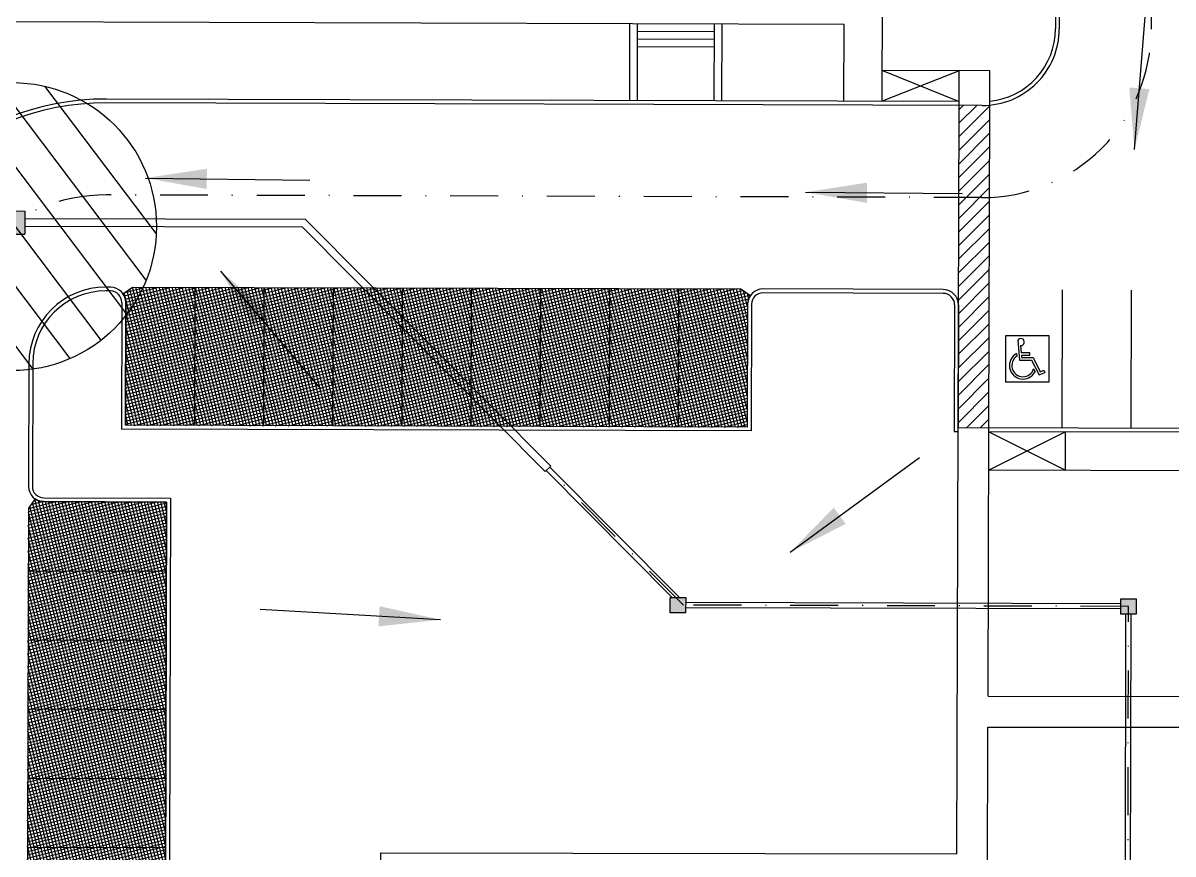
# Model space of a CAD drawing. Header units: feet. Extents: x 26064 to 27719, y 16802 to 28989.
# Drawn here: x 27266.1 to 27415.9, y 17355 to 17463.2 of the extents above; entities that cross this region are included whole.
import ezdxf

# ---------------------------------------------------------------- set-up
doc = ezdxf.new("R2010")
doc.units = ezdxf.units.FT
doc.header["$LTSCALE"] = 50
doc.header["$MEASUREMENT"] = 0
doc.linetypes.add('CENTERPL', pattern=[0.25, 0.125, -0.0625, 0, -0.0625])
doc.linetypes.add('HIDDEN', pattern=[0.375, 0.25, -0.125])
for name, color, linetype in [('ALT-SD CL', 252, 'CENTERPL'), ('ALT-SD STRUCTURE', 252, 'Continuous'), ('ALT-SD-OUTER', 252, 'Continuous'), ('CL-ROADS', 9, 'CENTERPL'), ('CONC-5INCH-BOUNDS', 251, 'Continuous'), ('CONC-5INCH-HATCH', 251, 'Continuous'), ('CURB-B', 4, 'Continuous'), ('CURB-F', 32, 'Continuous'), ('INLET PROTECTION', 1, 'HIDDEN'), ('INLET-HATCH', 9, 'Continuous'), ('PAINT-MARKINGS', 32, 'Continuous'), ('PARKSTRIPES', 32, 'Continuous'), ('SD-OUTER-PRIVATE', 6, 'Continuous'), ('SD-STRUCTURE', 6, 'Continuous'), ('SD-STRUCTURE-PRIVATE', 6, 'Continuous'), ('SIDEWALK', 9, 'Continuous'), ('STAIRS', 43, 'Continuous'), ('STEPS', 7, 'Continuous')]:
    doc.layers.add(name, color=color, linetype=linetype)
doc.styles.add('ls80', font='simplex', dxfattribs={"oblique": 15, "height": 4})
doc.dimstyles.new('dim', dxfattribs={"dimtxt": 0.18, "dimasz": 0.16, "dimexe": 0.0625, "dimexo": 0.0625, "dimgap": 0.03, "dimtad": 3, "dimdec": 4, "dimzin": 0, "dimdsep": 46, "dimtxsty": 'ls80', "dimcen": 0.09, "dimclrd": 256, "dimclre": 256, "dimclrt": 256, "dimaunit": 1, "dimadec": 4, "dimazin": 0, "dimtfac": 1, "dimtdec": 4, "dimtofl": 0, "dimtmove": 2, "dimatfit": 3, "dimfxl": 0, "dimtolj": 1, "dimtzin": 0, "dimlwd": -1, "dimlwe": -1, "dimarcsym": 0})

# ---------------------------------------------------------------- blocks, each defined once
blk = doc.blocks.new('ADA-marking')
for p, q in [((-2.84, 3), (-2.84, -3)), ((2.84, 3), (-2.84, 3)), ((2.84, -3), (2.84, 3)), ((-1.26, 2.37), (-1.04, -0.16)), ((-0.89, 1.74), (-0.81, 0.79)), ((-1.4, 0.7), (-1.37, 0.35)), ((0.32, 0.79), (-0.81, 0.79)), ((-0.78, 0.47), (-0.75, 0.16)), ((-0.78, 0.47), (0.32, 0.47)), ((-0.75, 0.16), (0.74, 0.16)), ((0.32, 0.47), (0.32, 0.79)), ((0.74, 0.16), (1.68, -1.69)), ((-1.04, -0.16), (0.54, -0.16)), ((0.54, -0.16), (1.53, -2.1)), ((0.81, -1.32), (1, -1.68)), ((1.68, -1.69), (2.14, -1.48)), ((2.14, -1.48), (2.27, -1.77)), ((1.53, -2.1), (2.27, -1.77)), ((-2.84, -3), (2.84, -3))]:
    blk.add_line(p, q)
for centre, radius, start, end in [((-0.85, 2.19), 0.454, 264.3974, 156.5932), ((-0.57, -0.87), 1.77, 117.8826, 332.6359), ((-0.57, -0.87), 1.46, 123.2395, 342.159)]:
    blk.add_arc(centre, radius, start, end)

msp = doc.modelspace()

# ---------------------------------------------------------------- hatches: boundary and pattern name
at = {"layer": 'ALT-SD STRUCTURE'}
for points in [[(27350.44793, 17388.39965), (27352.44792, 17388.39381), (27352.44208, 17386.39382), (27350.44209, 17386.39966)], [(27409.11937, 17388.22841), (27411.11936, 17388.22257), (27411.11352, 17386.22258), (27409.11353, 17386.22842)]]:
    msp.add_hatch(color=7, dxfattribs=at).paths.add_polyline_path(points)
at = {"layer": 'CONC-5INCH-HATCH'}
h = msp.add_hatch(dxfattribs=at)
h.set_pattern_fill('ANSI37', scale=3.33, angle=329.2625, style=0)
edge = h.paths.add_edge_path()
edge.add_line((27360.51674, 17426.57177), (27360.47004, 17410.57184))
edge.add_line((27360.47004, 17410.57184), (27279.47039, 17410.80824))
edge.add_line((27279.47039, 17410.80824), (27279.51707, 17426.80097))
edge.add_arc((27277.51707, 17426.80681), 2, 359.8327778, 394.6587484)
edge.add_line((27279.16218, 17427.94418), (27280.39601, 17428.79722))
edge.add_line((27280.39601, 17428.79722), (27359.64445, 17428.56592))
edge.add_line((27359.64445, 17428.56592), (27360.87543, 17427.70878))
edge.add_arc((27362.51673, 17426.56593), 2, 145.1502649, 179.8327778)
h = msp.add_hatch(dxfattribs=at)
h.set_pattern_fill('ANSI37', scale=3.33, angle=329.2625, style=0)
edge = h.paths.add_edge_path()
edge.add_line((27268.47211, 17270.86874), (27284.46484, 17270.82206))
edge.add_line((27284.46484, 17270.82206), (27284.84425, 17400.82151))
edge.add_line((27284.84425, 17400.82151), (27268.85152, 17400.86819))
edge.add_arc((27268.85736, 17402.86818), 2, 234.8168815, 269.8327778, ccw=False)
edge.add_line((27267.70498, 17401.23355), (27266.84069, 17400.00758))
edge.add_line((27266.84069, 17400.00758), (27266.47446, 17271.74671))
edge.add_line((27266.47446, 17271.74671), (27267.32809, 17270.5133))
edge.add_arc((27268.46627, 17268.86875), 2, 89.8327778, 124.6866936, ccw=False)
at = {"layer": 'INLET PROTECTION', "linetype": 'Continuous'}
h = msp.add_hatch(dxfattribs=at)
h.set_pattern_fill('ANSI31', scale=37.499998, angle=262.0889784, style=0)
h.set_pattern_definition([(307.088978, (51375.7686, -5828.0414), (3.7392183, 2.82681806), [])])
edge = h.paths.add_edge_path()
edge.add_arc((27264.78035, 17436.6848), 18.75, 0, 360)
at = {"layer": 'PAINT-MARKINGS'}
h = msp.add_hatch(dxfattribs=at)
h.set_pattern_fill('ANSI31', scale=10, style=0)
h.set_pattern_definition([(45, (-0.5, 0.0015), (-0.883883476, 0.883883476), [])])
h.paths.add_polyline_path([(27392.04891, 17452.57181, -0.036929236), (27390.57805, 17452.46734), (27388.04861, 17452.47472), (27387.92608, 17410.4917), (27391.92606, 17410.48003)])

# ---------------------------------------------------------------- linework, layer by layer
at = {"layer": 'ALT-SD CL', "color": 7}
for p, q in [((27352.16169, 17387.39464), (27334.51209, 17405.14757)), ((27410.11787, 17387.22549), (27352.16169, 17387.39464)), ((27410.05839, 17347.42888), (27410.11787, 17387.22549))]:
    msp.add_line(p, q, dxfattribs=at)
at = {"layer": 'ALT-SD STRUCTURE', "color": 7, "flags": 128}
for points in [[(27350.44793, 17388.39965), (27352.44792, 17388.39381), (27352.44208, 17386.39382), (27350.44209, 17386.39966)], [(27409.11937, 17388.22841), (27411.11936, 17388.22257), (27411.11352, 17386.22258), (27409.11353, 17386.22842)]]:
    msp.add_lwpolyline(points, close=True, dxfattribs=at)
at = {"layer": 'ALT-SD-OUTER', "color": 7}
for p, q in [((27351.6313, 17388.39619), (27334.74611, 17405.38024)), ((27350.69793, 17388.39892), (27334.27806, 17404.91491)), ((27409.11741, 17387.55841), (27352.44597, 17387.72381)), ((27409.11549, 17386.89842), (27352.44404, 17387.06382)), ((27409.72989, 17348.42985), (27409.78638, 17386.22646)), ((27410.38988, 17348.42792), (27410.44637, 17386.22453))]:
    msp.add_line(p, q, dxfattribs=at)
at = {"layer": 'CL-ROADS', "color": 7}
for p, q in [((27413.09836, 17462.41006), (27413.42219, 17573.36363)), ((27391.03425, 17440.47436), (27276.95862, 17440.8073))]:
    msp.add_line(p, q, dxfattribs=at)
for centre, start, end in [((27391.09846, 17462.47427), 269.8327778, 359.8327778), ((27276.89441, 17418.80739), 89.8327778, 179.8364014)]:
    msp.add_arc(centre, 22, start, end, dxfattribs=at)
at = {"layer": 'CONC-5INCH-BOUNDS', "color": 7, "flags": 128}
for points in [[(27360.51674, 17426.57177), (27360.47004, 17410.57184), (27279.47039, 17410.80824), (27279.51707, 17426.80097, 0.153137477), (27279.16218, 17427.94418), (27280.39601, 17428.79722), (27359.64445, 17428.56592), (27360.87543, 17427.70878, 0.152496906)], [(27268.47211, 17270.86874), (27284.46484, 17270.82206), (27284.84425, 17400.82151), (27268.85152, 17400.86819, -0.153985725), (27267.70498, 17401.23355), (27266.84069, 17400.00758), (27266.47446, 17271.74671), (27267.32809, 17270.5133, -0.153262273)]]:
    msp.add_lwpolyline(points, format="xyb", close=True, dxfattribs=at)
at = {"layer": 'CURB-B', "color": 7, "flags": 128}
for points in [[(27400.63653, 17473.8605), (27400.60318, 17462.43413)], [(27388.05007, 17452.97472), (27277.00058, 17453.29883)], [(27277.52145, 17428.3068), (27276.92764, 17428.30854)], [(27385.97716, 17427.99747), (27362.52111, 17428.06592)], [(27279.01707, 17426.80243), (27278.96893, 17410.3097)], [(27361.01674, 17426.57031), (27360.96858, 17410.07038)], [(27387.47278, 17426.49309), (27387.42462, 17409.99317)], [(27267.40397, 17418.84029), (27267.35736, 17402.87256)], [(27360.96858, 17410.07038), (27278.96893, 17410.3097)], [(27387.42462, 17409.99317), (27387.92462, 17409.99171)], [(27419.92448, 17409.89831), (27391.9246, 17409.98003)], [(27268.85298, 17401.36819), (27285.34571, 17401.32005)], [(27285.34571, 17401.32005), (27285.03051, 17293.32128)]]:
    msp.add_lwpolyline(points, dxfattribs=at)
for points in [[(27392.0502, 17453.01278, 0.384533854), (27400.60318, 17462.43413)], [(27277.00058, 17453.29883, 0.39471929), (27242.49782, 17421.22231)], [(27276.92764, 17428.30854, 0.414213562), (27267.40397, 17418.84029)], [(27279.01707, 17426.80243, 0.414213562), (27277.52145, 17428.3068)], [(27362.52111, 17428.06592, 0.414213562), (27361.01674, 17426.57031)], [(27387.47278, 17426.49309, 0.414213562), (27385.97716, 17427.99747)], [(27267.35736, 17402.87256, 0.414213562), (27268.85298, 17401.36819)]]:
    msp.add_lwpolyline(points, format="xyb", dxfattribs=at)
at = {"layer": 'CURB-F', "color": 7}
for p, q in [((27401.13653, 17473.85904), (27401.10318, 17462.43267)), ((27391.07805, 17452.46588), (27276.99912, 17452.79883)), ((27277.52291, 17428.8068), (27276.9291, 17428.80853)), ((27385.97862, 17428.49746), (27362.52257, 17428.56592)), ((27279.51707, 17426.80097), (27279.47039, 17410.80824)), ((27360.51674, 17426.57177), (27360.47004, 17410.57184)), ((27387.97278, 17426.49164), (27387.92608, 17410.4917)), ((27266.90397, 17418.84175), (27266.85737, 17402.87402)), ((27360.47004, 17410.57184), (27279.47039, 17410.80824)), ((27419.42594, 17410.39977), (27387.92608, 17410.4917)), ((27268.85152, 17400.86819), (27284.84425, 17400.82151)), ((27284.84425, 17400.82151), (27284.46484, 17270.82206))]:
    msp.add_line(p, q, dxfattribs=at)
for centre, radius, start, end in [((27391.10722, 17462.46184), 9.996, 269.8327778, 359.8327778), ((27276.89993, 17418.81258), 33.9864, 89.8327778, 175.9932012), ((27276.89993, 17418.81258), 9.996, 89.8327778, 179.8327778), ((27277.51707, 17426.80681), 2, 359.8327778, 89.8327778), ((27362.51673, 17426.56593), 2, 89.8327778, 179.8327778), ((27385.97278, 17426.49747), 2, 359.8327778, 89.8327778), ((27268.85736, 17402.86818), 2, 179.8327778, 269.8327778)]:
    msp.add_arc(centre, radius, start, end, dxfattribs=at)
at = {"layer": 'INLET PROTECTION', "color": 7, "linetype": 'Continuous'}
msp.add_circle((27264.78035, 17436.6848), 18.75, dxfattribs=at)
at = {"layer": 'INLET-HATCH', "color": 7}
msp.add_solid([(27263.37278, 17438.71923), (27266.37276, 17438.71047), (27263.36402, 17435.71924), (27266.36401, 17435.71049)], dxfattribs=at)
at = {"layer": 'PAINT-MARKINGS', "color": 7}
for p, q in [((27387.92608, 17410.4917), (27388.04861, 17452.47472)), ((27391.92606, 17410.48003), (27392.04873, 17452.51028))]:
    msp.add_line(p, q, dxfattribs=at)
at = {"layer": 'PARKSTRIPES', "color": 7}
for p, q in [((27288.52289, 17428.7819), (27288.47035, 17410.78197)), ((27297.52285, 17428.75563), (27297.47031, 17410.75571)), ((27306.52281, 17428.72936), (27306.47027, 17410.72944)), ((27315.52277, 17428.7031), (27315.47024, 17410.70317)), ((27324.52273, 17428.67683), (27324.4702, 17410.67691)), ((27333.52269, 17428.65056), (27333.47016, 17410.65064)), ((27342.52266, 17428.62429), (27342.47012, 17410.62437)), ((27351.52262, 17428.59803), (27351.47008, 17410.5981)), ((27401.47856, 17428.45223), (27401.42602, 17410.4523)), ((27410.47852, 17428.42596), (27410.42598, 17410.42604)), ((27266.81806, 17391.87409), (27284.81799, 17391.82155)), ((27266.7918, 17382.87413), (27284.79172, 17382.82159)), ((27266.76553, 17373.87416), (27284.76545, 17373.82163)), ((27266.73926, 17364.8742), (27284.73918, 17364.82167)), ((27266.71299, 17355.87424), (27284.71292, 17355.82171))]:
    msp.add_line(p, q, dxfattribs=at)
at = {"layer": 'SD-OUTER-PRIVATE', "color": 7}
for p, q in [((27302.9499, 17437.60372), (27266.36984, 17437.71048)), ((27334.86667, 17405.50009), (27302.9499, 17437.60372)), ((27302.53277, 17436.60493), (27266.36693, 17436.71048)), ((27334.1575, 17404.79505), (27302.53277, 17436.60493)), ((27334.1575, 17404.79505), (27334.86667, 17405.50009))]:
    msp.add_line(p, q, dxfattribs=at)
at = {"layer": 'SD-STRUCTURE-PRIVATE', "color": 7}
for p, q in [((27263.37278, 17438.71923), (27266.37276, 17438.71047)), ((27266.37276, 17438.71047), (27266.36401, 17435.71049)), ((27263.36402, 17435.71924), (27266.36401, 17435.71049))]:
    msp.add_line(p, q, dxfattribs=at)
at = {"layer": 'SIDEWALK', "color": 7}
for p, q in [((27378.05011, 17453.00391), (27378.09097, 17467.00385)), ((27373.07932, 17463.01846), (27151.58404, 17463.66491)), ((27373.05013, 17453.0185), (27373.07932, 17463.01846)), ((27388.06174, 17456.97471), (27378.05011, 17453.00391)), ((27378.06179, 17457.00389), (27388.05007, 17452.97472)), ((27392.06173, 17456.96303), (27378.06179, 17457.00389)), ((27388.04861, 17452.47472), (27388.06174, 17456.97471)), ((27392.04873, 17452.51028), (27392.06173, 17456.96303)), ((27387.76418, 17355.01909), (27387.92608, 17410.4917)), ((27391.82403, 17375.52147), (27391.92606, 17410.48003)), ((27401.92456, 17409.95085), (27391.91001, 17404.98005)), ((27391.9246, 17409.98003), (27401.90997, 17404.95087)), ((27401.90997, 17404.95087), (27401.92456, 17409.95085)), ((27418.42623, 17404.90266), (27391.91001, 17404.98005)), ((27391.82403, 17375.52147), (27428.34039, 17375.47091)), ((27402.82399, 17375.4909), (27402.82403, 17375.50624)), ((27391.67188, 17323.38994), (27391.81236, 17371.52148)), ((27391.81236, 17371.52148), (27432.32872, 17371.46539)), ((27312.58222, 17292.78326), (27312.76416, 17355.12292)), ((27312.76416, 17355.12292), (27387.76418, 17355.01909))]:
    msp.add_line(p, q, dxfattribs=at)
at = {"layer": 'STAIRS', "color": 7}
for p, q in [((27345.15016, 17463.09997), (27345.12098, 17453.10001)), ((27346.15016, 17463.09705), (27346.12097, 17453.0971)), ((27356.15011, 17463.06787), (27356.12093, 17453.06791)), ((27357.15011, 17463.06495), (27357.12092, 17453.06499))]:
    msp.add_line(p, q, dxfattribs=at)
at = {"layer": 'STEPS', "color": 7}
for p, q in [((27356.14428, 17461.06788), (27346.14432, 17461.09706)), ((27356.1472, 17462.06787), (27346.14724, 17462.09706)), ((27356.14136, 17460.06788), (27346.1414, 17460.09707))]:
    msp.add_line(p, q, dxfattribs=at)

# ---------------------------------------------------------------- block references
at = {"layer": 'PAINT-MARKINGS', "color": 7}
msp.add_blockref('ADA-marking', (27396.95231, 17419.4654), dxfattribs=at)

# ---------------------------------------------------------------- leaders
at = {"layer": 'SD-STRUCTURE', "color": 7}
for points in [[(27410.88968, 17446.72131), (27412.36077, 17465.09843)], [(27282.07848, 17443.01312), (27303.51184, 17442.71622)], [(27368.05888, 17441.16895), (27388.51171, 17440.97726)], [(27291.8731, 17430.89408), (27304.93258, 17415.51222)], [(27366.06308, 17394.29617), (27382.89032, 17406.63314)], [(27320.49721, 17385.49113), (27297.01064, 17386.8206)]]:
    msp.add_leader(points, dimstyle='dim', override={"dimscale": 50, "dimtad": 0, "dimpost": "'"}, dxfattribs=at)

doc.saveas('drawing.dxf')
